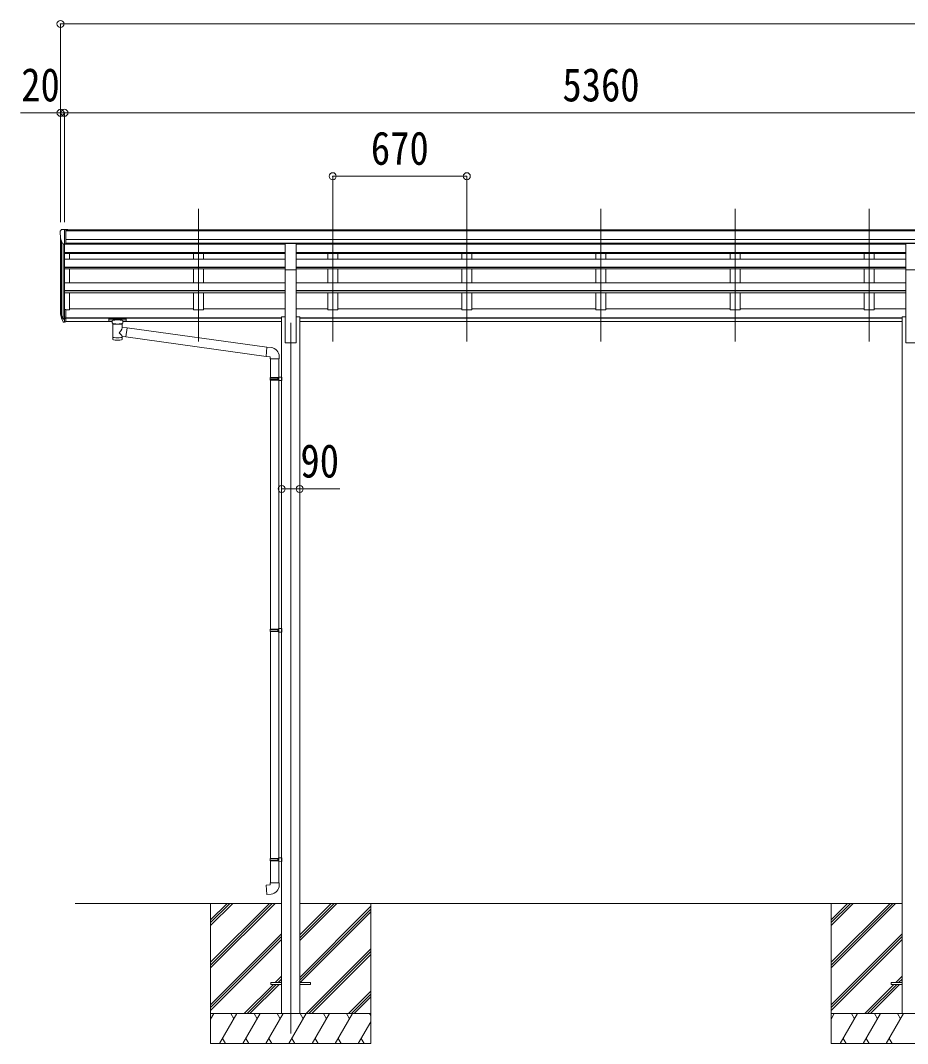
# Model space of a CAD drawing. Units: millimetres at full size. Extents: x -9783 to 9892, y -6828 to 6752.
# Drawn here: x -2986 to 1446, y -4170 to 940 of the extents above; entities that cross this region are included whole.
import ezdxf
from ezdxf.enums import TextEntityAlignment as Align

# ---------------------------------------------------------------- set-up
doc = ezdxf.new("R2010")
doc.units = ezdxf.units.MM
doc.header["$LTSCALE"] = 35
doc.header["$PDMODE"] = 32
doc.header["$PDSIZE"] = 35
for name, color, linetype, lineweight in [('0-0_0', 7, 'Continuous', 9), ('0-1_本体', 4, 'Continuous', 9), ('0-2_部品', 7, 'Continuous', 9), ('0-8_PARTS2', 2, 'Continuous', 9), ('0-A_寸法', 6, 'Continuous', 9)]:
    doc.layers.add(name, color=color, linetype=linetype, lineweight=lineweight)
doc.styles.add('ＭＳ ゴシック', font='')
doc.styles.get('ＭＳ ゴシック').set_extended_font_data('MS Gothic')

msp = doc.modelspace()

# ---------------------------------------------------------------- linework, layer by layer
at = {"layer": '0-0_0'}
for p, q in [((-2711.58, -3469.75), (-1680.78, -3469.75)), ((-2035.58, -3469.75), (-2035.58, -4169.75)), ((-2035.58, -3763.93), (-1741.4, -3469.75)), ((-2035.58, -3778.07), (-1727.26, -3469.75)), ((-2035.58, -3792.21), (-1713.12, -3469.75)), ((-2035.58, -3580.08), (-1925.25, -3469.75)), ((-2035.58, -3565.94), (-1939.39, -3469.75)), ((-2035.58, -3551.8), (-1953.53, -3469.75)), ((-1590.38, -3655.38), (-1404.75, -3469.75)), ((-1590.38, -3641.24), (-1418.89, -3469.75)), ((-1590.38, -3627.1), (-1433.03, -3469.75)), ((-1590.38, -3469.75), (1419.22, -3469.75)), ((-1235.58, -3469.75), (-1235.58, -4169.75)), ((1064.42, -3469.75), (1064.42, -4169.75)), ((1064.42, -3763.93), (1358.6, -3469.75)), ((1064.42, -3778.07), (1372.74, -3469.75)), ((1064.42, -3792.21), (1386.88, -3469.75)), ((1064.42, -3580.08), (1174.75, -3469.75)), ((1064.42, -3565.94), (1160.61, -3469.75)), ((1064.42, -3551.8), (1146.47, -3469.75)), ((-1590.38, -3839.23), (-1235.58, -3484.43)), ((-1590.38, -3853.37), (-1235.58, -3498.57)), ((-1588.12, -3865.25), (-1235.58, -3512.72)), ((-2035.58, -3976.06), (-1680.78, -3621.26)), ((1064.42, -3976.06), (1419.22, -3621.26)), ((-2035.58, -3990.2), (-1680.78, -3635.41)), ((-2035.58, -4004.35), (-1680.78, -3649.55)), ((1064.42, -3990.2), (1419.22, -3635.41)), ((1064.42, -4004.35), (1419.22, -3649.55)), ((-1558.77, -4019.75), (-1235.58, -3696.56)), ((-1544.63, -4019.75), (-1235.58, -3710.7)), ((-1530.49, -4019.75), (-1235.58, -3724.85)), ((-1867.14, -4019.75), (-1721.64, -3874.25)), ((-1853, -4019.75), (-1707.5, -3874.25)), ((-1838.86, -4019.75), (-1693.36, -3874.25)), ((-1712.64, -3865.25), (-1680.78, -3833.39)), ((-1698.5, -3865.25), (-1680.78, -3847.54)), ((-1684.36, -3865.25), (-1680.78, -3861.68)), ((1232.86, -4019.75), (1378.36, -3874.25)), ((1247, -4019.75), (1392.5, -3874.25)), ((1261.14, -4019.75), (1406.64, -3874.25)), ((1387.36, -3865.25), (1419.22, -3833.39)), ((1401.5, -3865.25), (1419.22, -3847.54)), ((1415.64, -3865.25), (1419.22, -3861.68)), ((-1346.64, -4019.75), (-1235.58, -3908.69)), ((-1332.5, -4019.75), (-1235.58, -3922.84)), ((-1318.36, -4019.75), (-1235.58, -3936.98)), ((-1235.58, -4019.75), (-2035.58, -4019.75)), ((-2035.58, -4047.25), (-2019.7, -4019.75)), ((-1990.84, -4169.75), (-1904.23, -4019.75)), ((-1919.23, -4045.73), (-1934.23, -4019.75)), ((-1875.37, -4169.75), (-1788.76, -4019.75)), ((-1803.76, -4045.73), (-1818.77, -4019.75)), ((-1759.9, -4169.75), (-1673.29, -4019.75)), ((-1688.29, -4045.73), (-1703.29, -4019.75)), ((-1644.43, -4169.75), (-1557.82, -4019.75)), ((-1572.82, -4045.73), (-1587.82, -4019.75)), ((-1528.96, -4169.75), (-1442.35, -4019.75)), ((-1457.35, -4045.73), (-1472.35, -4019.75)), ((-1413.48, -4169.75), (-1326.88, -4019.75)), ((-1356.88, -4019.75), (-1341.88, -4045.73)), ((-1241.41, -4019.75), (-1235.58, -4029.85)), ((1864.42, -4019.75), (1064.42, -4019.75)), ((1064.42, -4047.25), (1080.3, -4019.75)), ((1109.16, -4169.75), (1195.77, -4019.75)), ((1180.77, -4045.73), (1165.77, -4019.75)), ((1224.63, -4169.75), (1311.24, -4019.75)), ((1296.24, -4045.73), (1281.23, -4019.75)), ((1340.1, -4169.75), (1426.71, -4019.75)), ((1411.71, -4045.73), (1396.71, -4019.75)), ((-1298.02, -4169.75), (-1235.58, -4061.61)), ((-2035.58, -4169.75), (-1235.58, -4169.75)), ((-1975.84, -4143.77), (-1960.84, -4169.75)), ((-1860.37, -4143.77), (-1845.37, -4169.75)), ((-1744.9, -4143.77), (-1729.9, -4169.75)), ((-1629.43, -4143.77), (-1614.43, -4169.75)), ((-1513.96, -4143.77), (-1498.96, -4169.75)), ((-1398.49, -4143.77), (-1383.49, -4169.75)), ((-1283.02, -4143.77), (-1268.02, -4169.75)), ((1064.42, -4169.75), (1864.42, -4169.75)), ((1124.16, -4143.77), (1139.16, -4169.75)), ((1239.63, -4143.77), (1254.63, -4169.75)), ((1355.1, -4143.77), (1370.1, -4169.75))]:
    msp.add_line(p, q, dxfattribs=at)
at = {"layer": '0-1_本体'}
for p, q in [((-2785.58, -506.63), (-2785.58, -142.38)), ((-2759.08, -105.63), (2577.92, -105.63)), ((-2759.08, -110.98), (2577.92, -110.98)), ((-2781.3, -161.18), (-2781.3, -530.89)), ((-2771.58, -176.54), (-2771.58, -548.89)), ((-2765.58, -177.01), (-2765.58, -504.46)), ((-2765.58, -177.02), (-1663.08, -177.02)), ((-2759.08, -154.51), (2587.92, -154.51)), ((-2759.08, -172.18), (2587.92, -172.18)), ((-1663.08, -174.55), (-2759.08, -174.55)), ((-2120.58, -174.55), (-2120.58, -177.02)), ((-2070.58, -174.55), (-2070.58, -177.02)), ((1436.92, -177.02), (-1608.08, -177.02)), ((-1450.58, -174.55), (-1450.58, -177.02)), ((-1400.58, -174.55), (-1400.58, -177.02)), ((-780.58, -174.55), (-780.58, -177.02)), ((-730.58, -174.55), (-730.58, -177.02)), ((-110.58, -174.55), (-110.58, -177.02)), ((-60.58, -174.55), (-60.58, -177.02)), ((559.42, -174.55), (559.42, -177.02)), ((609.42, -174.55), (609.42, -177.02)), ((1229.42, -174.55), (1229.42, -177.02)), ((1279.42, -174.55), (1279.42, -177.02)), ((-2765.58, -219.21), (-1663.08, -219.21)), ((-2765.58, -220.61), (-1663.08, -220.61)), ((-2765.58, -224.3), (-1663.08, -224.3)), ((-2765.58, -251.54), (-1663.08, -251.54)), ((-2740.58, -251.54), (-2740.58, -224.3)), ((-2120.58, -224.3), (-2120.58, -251.54)), ((-2070.58, -224.3), (-2070.58, -251.54)), ((1436.92, -219.21), (-1608.08, -219.21)), ((1436.92, -220.61), (-1608.08, -220.61)), ((1436.92, -224.3), (-1608.08, -224.3)), ((1436.92, -251.54), (-1608.08, -251.54)), ((-1450.58, -224.3), (-1450.58, -251.54)), ((-1400.58, -224.3), (-1400.58, -251.54)), ((-780.58, -224.3), (-780.58, -251.54)), ((-730.58, -224.3), (-730.58, -251.54)), ((-110.58, -224.3), (-110.58, -251.54)), ((-60.58, -224.3), (-60.58, -251.54)), ((559.42, -224.3), (559.42, -251.54)), ((609.42, -224.3), (609.42, -251.54)), ((1229.42, -224.3), (1229.42, -251.54)), ((1279.42, -224.3), (1279.42, -251.54)), ((-2765.58, -292.27), (-1663.08, -292.27)), ((-2765.58, -293.76), (-1663.08, -293.76)), ((-2765.58, -300.57), (-1663.08, -300.57)), ((-2740.58, -370.06), (-2740.58, -300.57)), ((-2120.58, -300.57), (-2120.58, -370.06)), ((-2070.58, -300.57), (-2070.58, -370.06)), ((-1663.08, -669.75), (-1663.08, -305.81)), ((1436.92, -292.27), (-1608.08, -292.27)), ((1436.92, -293.76), (-1608.08, -293.76)), ((1436.92, -300.57), (-1608.08, -300.57)), ((-1608.08, -669.75), (-1608.08, -305.81)), ((-1450.58, -300.57), (-1450.58, -370.06)), ((-1400.58, -300.57), (-1400.58, -370.06)), ((-780.58, -300.57), (-780.58, -370.06)), ((-730.58, -300.57), (-730.58, -370.06)), ((-110.58, -300.57), (-110.58, -370.06)), ((-60.58, -300.57), (-60.58, -370.06)), ((559.42, -300.57), (559.42, -370.06)), ((609.42, -300.57), (609.42, -370.06)), ((1229.42, -300.57), (1229.42, -370.06)), ((1279.42, -300.57), (1279.42, -370.06)), ((1436.92, -669.75), (1436.92, -305.81)), ((-2765.58, -370.06), (-1663.08, -370.06)), ((1436.92, -370.06), (-1608.08, -370.06)), ((-2765.58, -409.37), (-1663.08, -409.37)), ((-2765.58, -410.85), (-1663.08, -410.85)), ((-2765.58, -420.33), (-1663.08, -420.33)), ((-2740.58, -505.28), (-2740.58, -420.33)), ((-2120.58, -420.33), (-2120.58, -505.28)), ((1436.92, -409.37), (-1608.08, -409.37)), ((1436.92, -410.85), (-1608.08, -410.85)), ((1436.92, -420.33), (-1608.08, -420.33)), ((-1450.58, -420.33), (-1450.58, -505.28)), ((-780.58, -420.33), (-780.58, -505.28)), ((-110.58, -420.33), (-110.58, -505.28)), ((559.42, -420.33), (559.42, -505.28)), ((1229.42, -420.33), (1229.42, -505.28)), ((-2759.08, -505.28), (-2740.58, -505.28)), ((-2740.58, -500.48), (-2120.58, -500.48)), ((-2070.58, -500.48), (-1663.08, -500.48)), ((-1608.08, -500.48), (-1450.58, -500.48)), ((-1400.58, -500.48), (-780.58, -500.48)), ((-730.58, -500.48), (-110.58, -500.48)), ((-60.58, -500.48), (559.42, -500.48)), ((609.42, -500.48), (1229.42, -500.48)), ((1279.42, -500.48), (1436.92, -500.48)), ((-2759.08, -544.79), (-1680.78, -544.79)), ((-2759.08, -546.17), (-1680.78, -546.17)), ((-1680.78, -539.75), (-1663.08, -539.75)), ((-1680.78, -539.75), (-1680.78, -4019.75)), ((-1608.08, -539.75), (-1590.38, -539.75)), ((-1590.38, -539.75), (-1590.38, -4019.75)), ((-1590.38, -544.79), (1419.22, -544.79)), ((-1590.38, -546.17), (1419.22, -546.17)), ((1419.22, -539.75), (1436.92, -539.75)), ((1419.22, -539.75), (1419.22, -4019.75)), ((-2759.08, -563.35), (-2527.58, -563.35)), ((-2473.58, -563.35), (-1680.78, -563.35)), ((-1590.38, -563.35), (1419.22, -563.35)), ((-1663.08, -669.75), (-1608.08, -669.75)), ((1436.92, -669.75), (1491.92, -669.75))]:
    msp.add_line(p, q, dxfattribs=at)
for points in [[(-1608.08, -174.55), (1254.42, -174.67), (1436.92, -174.67)], [(-2070.58, -420.33), (-2070.58, -505.28), (-2120.58, -505.28)], [(-1400.58, -420.33), (-1400.58, -505.28), (-1450.58, -505.28)], [(-730.58, -420.33), (-730.58, -505.28), (-780.58, -505.28)], [(-60.58, -420.33), (-60.58, -505.28), (-110.58, -505.28)], [(609.42, -420.33), (609.42, -505.28), (559.42, -505.28)], [(1279.42, -420.33), (1279.42, -505.28), (1229.42, -505.28)]]:
    msp.add_lwpolyline(points, dxfattribs=at)
at = {"layer": '0-2_部品'}
for p, q in [((-2787.58, -113.4), (-2787.58, -114.03)), ((-2780.67, -104.59), (-2784.74, -110.4)), ((-2777.58, -104.03), (-2779.91, -104.17)), ((-2777.58, -104.03), (-2759.08, -104.03)), ((-2765.58, -177.01), (-2765.58, -104.03)), ((-2759.08, -104.03), (-2749.08, -104.12)), ((-2759.08, -176.01), (-2759.08, -104.03)), ((-2749.08, -105.63), (-2749.08, -104.12)), ((-2773.21, -175.2), (-2782.48, -159.13)), ((-2765.58, -177.01), (-2770.79, -176.69)), ((-2759.08, -176.01), (-2765.58, -176.01)), ((-1663.08, -173.89), (-1608.08, -173.89)), ((-1663.08, -305.97), (-1663.08, -173.89)), ((-1608.08, -305.97), (-1608.08, -173.89)), ((1436.92, -173.89), (1491.92, -173.89)), ((1436.92, -305.97), (1436.92, -173.89)), ((-1663.08, -305.97), (-1608.08, -305.97)), ((1436.92, -305.97), (1491.92, -305.97)), ((-2765.58, -504.46), (-2765.58, -566.34)), ((-2759.08, -504.46), (-2765.58, -504.46)), ((-2759.08, -504.46), (-2759.08, -565.52)), ((-2783.19, -530.5), (-2773.03, -549.67)), ((-2772.01, -548.42), (-2781.77, -530)), ((-2780.6, -547.35), (-2773.03, -564.84)), ((-2765.58, -549.17), (-2770.72, -549.17)), ((-2765.58, -551.17), (-2770.43, -551.17)), ((-2759.08, -542.77), (-2765.58, -542.77)), ((-2759.08, -548.17), (-2765.58, -548.17)), ((-2544.08, -551.23), (-2544.08, -561.99)), ((-2544.08, -551.42), (-2544.08, -552.96)), ((-2542.08, -550.57), (-2459.08, -550.57)), ((-2542.08, -552.75), (-2459.08, -552.75)), ((-2527.58, -569.46), (-2527.58, -559.19)), ((-2473.58, -569.46), (-2473.58, -559.19)), ((-2457.08, -551.23), (-2457.08, -561.99)), ((-2765.58, -566.34), (-2770.43, -566.34)), ((-2759.08, -565.52), (-2765.58, -565.52)), ((-2542.08, -562.66), (-2527.58, -562.66)), ((-2523.48, -573.96), (-2523.5, -654.25)), ((-2477.68, -591.54), (-2477.68, -573.95)), ((-2452.46, -595.44), (-2477.68, -591.53)), ((-2473.58, -562.66), (-2459.08, -562.66)), ((-2452.46, -595.44), (-2459.48, -640.7)), ((-2452.46, -595.44), (-1754.5, -692.24)), ((-2477.66, -654.25), (-2477.68, -637.63)), ((-2477.68, -637.88), (-2459.48, -640.7)), ((-1758.51, -738.07), (-2459.48, -640.7)), ((-1733.66, -694.06), (-1754.5, -692.24)), ((-1738.58, -749.81), (-1692.58, -749.81)), ((-1736.58, -749.81), (-1736.58, -843.81)), ((-1694.58, -749.81), (-1694.58, -841.25)), ((-1692.58, -749.81), (-1692.58, -738.89)), ((-1738.58, -845.81), (-1737.58, -843.81)), ((-1738.58, -845.81), (-1694.58, -845.81)), ((-1738.58, -845.81), (-1738.58, -853.81)), ((-1738.58, -853.81), (-1694.58, -853.81)), ((-1738.58, -853.81), (-1737.58, -855.81)), ((-1737.58, -843.81), (-1694.58, -843.81)), ((-1737.58, -855.81), (-1694.58, -855.81)), ((-1736.58, -855.81), (-1736.58, -2100)), ((-1699.06, -845.81), (-1699.49, -843.81)), ((-1696.58, -841.31), (-1680.58, -840.84)), ((-1696.58, -843.31), (-1696.58, -841.31)), ((-1696.58, -843.31), (-1694.58, -843.31)), ((-1696.58, -858.31), (-1696.58, -856.31)), ((-1696.58, -858.31), (-1680.58, -858.78)), ((-1694.58, -858.37), (-1694.58, -2097.44)), ((-1680.58, -840.84), (-1680.58, -858.78)), ((-1738.58, -2102), (-1737.58, -2100)), ((-1738.58, -2102), (-1694.58, -2102)), ((-1738.58, -2102), (-1738.58, -2110)), ((-1738.58, -2110), (-1694.58, -2110)), ((-1738.58, -2110), (-1737.58, -2112)), ((-1737.58, -2100), (-1694.58, -2100)), ((-1737.58, -2112), (-1694.58, -2112)), ((-1736.58, -2112), (-1736.58, -3245.16)), ((-1699.06, -2102), (-1699.49, -2100)), ((-1696.58, -2097.5), (-1680.58, -2097.03)), ((-1696.58, -2099.5), (-1696.58, -2097.5)), ((-1696.58, -2099.5), (-1694.58, -2099.5)), ((-1696.58, -2114.5), (-1696.58, -2112.5)), ((-1696.58, -2114.5), (-1680.58, -2114.97)), ((-1694.58, -2114.56), (-1694.58, -3242.6)), ((-1680.58, -2097.03), (-1680.58, -2114.97)), ((-1738.58, -3247.16), (-1737.58, -3245.16)), ((-1738.58, -3247.16), (-1694.58, -3247.16)), ((-1738.58, -3247.16), (-1738.58, -3255.16)), ((-1738.58, -3255.16), (-1694.58, -3255.16)), ((-1738.58, -3255.16), (-1737.58, -3257.16)), ((-1737.58, -3245.16), (-1694.58, -3245.16)), ((-1737.58, -3257.16), (-1694.58, -3257.16)), ((-1736.58, -3257.16), (-1736.58, -3367.16)), ((-1699.06, -3247.16), (-1699.49, -3245.16)), ((-1696.58, -3242.66), (-1680.58, -3242.19)), ((-1696.58, -3244.66), (-1696.58, -3242.66)), ((-1696.58, -3244.66), (-1694.58, -3244.66)), ((-1696.58, -3259.66), (-1696.58, -3257.66)), ((-1696.58, -3259.66), (-1680.58, -3260.13)), ((-1694.58, -3259.72), (-1694.58, -3367.16)), ((-1680.58, -3242.19), (-1680.58, -3260.13)), ((-1738.58, -3367.16), (-1692.58, -3367.16)), ((-1738.58, -3377.16), (-1738.58, -3367.16)), ((-1692.58, -3367.16), (-1692.58, -3378.07))]:
    msp.add_line(p, q, dxfattribs=at)
at = {"layer": '0-2_部品', "color": 4}
for p, q in [((-1735.38, -3865.25), (-1735.38, -3874.25)), ((-1680.58, -3865.25), (-1735.38, -3865.25)), ((-1680.58, -3874.25), (-1735.38, -3874.25)), ((-1535.78, -3865.25), (-1590.58, -3865.25)), ((1364.42, -3865.25), (1364.42, -3874.25)), ((1419.22, -3865.25), (1364.42, -3865.25)), ((1419.22, -3874.25), (1364.42, -3874.25))]:
    msp.add_line(p, q, dxfattribs=at)
at = {"layer": '0-2_部品'}
for points in [[(-2544.08, -551.23), (-2544.04, -551.04), (-2543.96, -550.9), (-2543.86, -550.81), (-2543.76, -550.75), (-2543.64, -550.7), (-2543.35, -550.64), (-2542.86, -550.59), (-2542.32, -550.57), (-2542.08, -550.57)], [(-2544.08, -561.99), (-2544.04, -562.19), (-2543.96, -562.32), (-2543.86, -562.42), (-2543.76, -562.48), (-2543.64, -562.52), (-2543.35, -562.59), (-2542.86, -562.63), (-2542.32, -562.65), (-2542.08, -562.66)], [(-2459.08, -550.57), (-2458.73, -550.57), (-2458.2, -550.6), (-2457.75, -550.65), (-2457.45, -550.73), (-2457.28, -550.82), (-2457.16, -550.96), (-2457.09, -551.14), (-2457.08, -551.23)], [(-2459.08, -562.66), (-2458.73, -562.65), (-2458.2, -562.63), (-2457.75, -562.57), (-2457.45, -562.5), (-2457.28, -562.4), (-2457.16, -562.26), (-2457.09, -562.08), (-2457.08, -561.99)], [(-2527.54, -569.41), (-2527.57, -569.76), (-2527.32, -570.72), (-2526.8, -571.6), (-2526, -572.44), (-2524.88, -573.24), (-2523.48, -573.96)], [(-2477.68, -573.95), (-2477.45, -573.86), (-2476.09, -573.12), (-2474.98, -572.28), (-2474.22, -571.41), (-2473.76, -570.51), (-2473.59, -569.62)], [(-1754.5, -692.24), (-1758.51, -738.07), (-1738.58, -739.81), (-1738.58, -749.81)], [(-1699.06, -845.81), (-1699.06, -853.81), (-1699.49, -855.81)], [(-1696.58, -856.31), (-1694.58, -856.31), (-1694.58, -843.31)], [(-1699.06, -2102), (-1699.06, -2110), (-1699.49, -2112)], [(-1696.58, -2112.5), (-1694.58, -2112.5), (-1694.58, -2099.5)], [(-1699.06, -3247.16), (-1699.06, -3255.16), (-1699.49, -3257.16)], [(-1696.58, -3257.66), (-1694.58, -3257.66), (-1694.58, -3244.66)], [(-1733.66, -3422.9), (-1754.5, -3424.73), (-1758.51, -3378.9), (-1738.58, -3377.16)]]:
    msp.add_lwpolyline(points, dxfattribs=at)
at = {"layer": '0-2_部品', "color": 4}
msp.add_lwpolyline([(-1535.78, -3865.25), (-1535.78, -3874.25), (-1590.58, -3874.25)], dxfattribs=at)
at = {"layer": '0-2_部品'}
for centre, radius, start, end in [((-2784.58, -113.4), 3, 93, 180), ((-2585.58, -114.03), 202, 180, 192.90261), ((-2779.85, -105.17), 1, 93.5, 145), ((-2770.61, -173.7), 3, 210, 266.5), ((-2696.92, -508.33), 89.07, 174.49576, 194.41188), ((-2697.63, -504.05), 88.05, 177.22392, 197.21071), ((-2652.36, -511.27), 133.22, 183.27987, 195.71302), ((-2770.43, -548.17), 3, 210, 270), ((-2770.72, -547.67), 1.5, 210, 270), ((-2770.43, -563.34), 3, 210, 270), ((-1737.58, -738.89), 45, 0, 85), ((-1737.58, -3378.07), 45, 275, 0)]:
    msp.add_arc(centre, radius, start, end, dxfattribs=at)
for centre, major_axis, ratio, start_param, end_param in [((-2542.08, -552.96), (2, 0), 0.109601, 1.5707963, 3.1415927), ((-2500.58, -559.19), (27, 0), 0.122176, 6.2831853, 9.424778), ((-2459.08, -552.96), (2, 0), 0.109601, 0, 1.5707963), ((-2500.57, -574.42), (-22.91, 0.42), 0.072511, 0.0008029, 1.5715993), ((-2500.57, -576.04), (-22.91, 0.42), 0.072511, 0.0008029, 1.5715993), ((-2500.59, -574.42), (22.92, 0.42), 0.07247, 4.71158, 6.2823764), ((-2500.59, -576.04), (22.92, 0.42), 0.07247, 4.71158, 6.2823764), ((-2500.58, -618.08), (-22.81, -26.62), 0.234429, 1.6855472, 3.1268519), ((-2489.58, -569.46), (16, 0), 0.361356, 6.2636979, 6.2831853), ((-2500.58, -654.25), (22.92, 0), 0.101955, 3.1415499, 6.2833984), ((-2500.58, -641.81), (22.91, 0), 0.122865, 3.1415927, 6.2831853), ((-2498.03, -615.43), (20.32, -22.25), 0.045535, 0.0389954, 1.3075346)]:
    msp.add_ellipse(centre, major_axis=major_axis, ratio=ratio, start_param=start_param, end_param=end_param, dxfattribs=at)
at = {"layer": '0-8_PARTS2'}
for p, q in [((-2095.58, -663.55), (-2095.58, -1.02)), ((-1425.58, -663.55), (-1425.58, -1.02)), ((-755.58, -663.55), (-755.58, -1.02)), ((-85.58, -663.55), (-85.58, -1.02)), ((584.42, -663.55), (584.42, -1.02)), ((1254.42, -663.55), (1254.42, -1.02)), ((-1635.58, -569.75), (-1635.58, -4119.75))]:
    msp.add_line(p, q, dxfattribs=at)
at = {"layer": '0-A_寸法'}
for p, q in [((-2785.58, 922.43), (-2785.58, -67.02)), ((-2785.58, 922.43), (7974.42, 922.43)), ((-2785.58, 478.61), (-2985.58, 478.61)), ((-2785.58, 478.61), (-2785.58, -67.02)), ((-2765.58, 478.61), (-2785.58, 478.61)), ((-2765.58, 478.61), (-2765.58, -67.02)), ((-2765.58, 478.61), (-2765.58, -67.02)), ((-2765.58, 478.61), (2594.42, 478.61)), ((-1425.58, 161.99), (-1425.58, -67.02)), ((-1425.58, 161.99), (-755.58, 161.99)), ((-755.58, 161.99), (-755.58, -67.02)), ((-1680.58, -1399.93), (-1590.58, -1399.93)), ((-1590.58, -1399.93), (-1390.58, -1399.93))]:
    msp.add_line(p, q, dxfattribs=at)
for p in [(-2785.58, 922.43), (-2785.58, 478.61), (-2765.58, 478.61), (-1425.58, 161.99), (-755.58, 161.99), (-1680.58, -1399.93), (-1590.58, -1399.93)]:
    msp.add_point(p, dxfattribs=at)

# ---------------------------------------------------------------- texts
at = {"layer": '0-A_寸法', "color": 7, "style": 'ＭＳ ゴシック', "width": 0.85}
for s, p in [('20', (-2981.83, 485.61)), ('5360', (-278.08, 485.61)), ('670', (-1234.96, 168.99)), ('90', (-1586.83, -1392.93))]:
    msp.add_text(s, height=166.8, dxfattribs=at).set_placement(p, align=Align.BOTTOM_LEFT)

doc.saveas('drawing.dxf')
